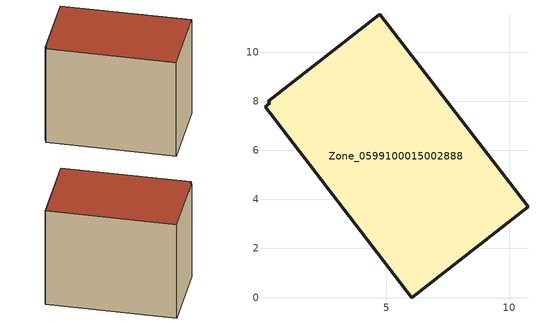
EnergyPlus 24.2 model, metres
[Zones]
Zone_0599100015002888
 floor ground (C_G): 0.05,7.78 0.24,7.92 0.19,7.99 4.73,11.53 10.77,3.69 6.04,0 z0.92
 wall outside (C_F): 6.04,0 10.77,3.69 4.73,11.53 0.19,7.99 0.24,7.92 0.05,7.78 6.04,0 z0.92:9.08
 roof outside (C_R): 0.24,7.92 0.05,7.78 6.04,0 10.77,3.69 4.73,11.53 0.19,7.99 z9.08
[BUILDING]
Pand.0599100015002888: North Axis=0; Terrain=City; Loads Convergence Tolerance Value=0.04; Temperature Convergence Tolerance Value=0.4; Solar Distribution=FullExterior; Maximum Number of Warmup Days=25; Minimum Number of Warmup Days=1
[Site:Location]
Rotterdam.The.Hague.AP_ZH_NLD Design_Conditions: Latitude=51.96; Longitude=4.45; Time Zone=1; Elevation=-4.5
[SITE:GROUNDTEMPERATURE:BUILDINGSURFACE]
18, 18, 18, 18, 18, 18, 18, 18, 18, 18, 18, 18
[MATERIAL] Thermal Absorptance=0.9; Solar Absorptance=0.7; Visible Absorptance=0.7
Name | Roughness | Thickness | Conductivity | Density | Specific Heat
G.TI.1965-1974 | MediumSmooth | 0.15 | 0.882353 | 540 | 1210
F.TI.1965-1974 | Rough | 0.3 | 0.697674 | 1920 | 840
R.TI.1965-1974 | MediumRough | 0.2 | 0.232558 | 1500 | 1000
[CONSTRUCTION]
C_G: G.TI.1965-1974
C_F: F.TI.1965-1974
C_R: R.TI.1965-1974
[ZONE]
Zone_0599100015002888: Type=1; Multiplier=1; Ceiling Height=Autocalculate; Volume=Autocalculate; Floor Area=autocalculate; Part of Total Floor Area=Yes
[ZONEINFILTRATION:DESIGNFLOWRATE]
Infil_Zone_0599100015002888: Zone or ZoneList or Space or SpaceList=Zone_0599100015002888; Schedule=AlwaysOn; Design Flow Rate Calculation Method=Flow/Area; Flow Rate per Floor Area=0.003; Constant Term Coefficient=1; Temperature Term Coefficient=0; Velocity Term Coefficient=0; Velocity Squared Term Coefficient=0
[HVACTEMPLATE:ZONE:IDEALLOADSAIRSYSTEM]
Zone_0599100015002888: Maximum Heating Supply Air Temperature=50; Minimum Cooling Supply Air Temperature=13; Maximum Heating Supply Air Humidity Ratio=0.0156; Minimum Cooling Supply Air Humidity Ratio=0.0077; Heating Limit=NoLimit; Cooling Limit=NoLimit; Dehumidification Control Type=ConstantSensibleHeatRatio; Cooling Sensible Heat Ratio=0.7; Dehumidification Setpoint=60; Humidification Control Type=None; Humidification Setpoint=30; Outdoor Air Method=None; Outdoor Air Flow Rate per Person=0.00944; Outdoor Air Flow Rate per Zone Floor Area=0; Outdoor Air Flow Rate per Zone=0; Demand Controlled Ventilation Type=None; Outdoor Air Economizer Type=NoEconomizer; Heat Recovery Type=None; Sensible Heat Recovery Effectiveness=0.7; Latent Heat Recovery Effectiveness=0.65
[ZONECONTROL:THERMOSTAT]
ThermostatControl_Zone_0599100015002888: Zone or ZoneList=Zone_0599100015002888; Control Type Schedule=DualSetpointControlType; Control 1=Thermostat_Zone_0599100015002888; Temperature Difference Between Cutout And Setpoint=0
[THERMOSTATSETPOINT:DUALSETPOINT]
Thermostat_Zone_0599100015002888: Heating Setpoint Temperature Schedule=HeatingSetpoint_Zone_0599100015002888; Cooling Setpoint Temperature Schedule=CoolingSetpoint_Zone_0599100015002888
[SCHEDULE:COMPACT]
HeatingSetpoint_Zone_0599100015002888: Through: 12/31, For: AllDays, Until: 24:00, 21
CoolingSetpoint_Zone_0599100015002888: Through: 12/31, For: AllDays, Until: 24:00, 24
DualSetpointControlType: Through: 12/31, For: AllDays, Until: 24:00, 4
AlwaysOn: Through: 12/31, For: AllDays, Until: 24:00, 1
